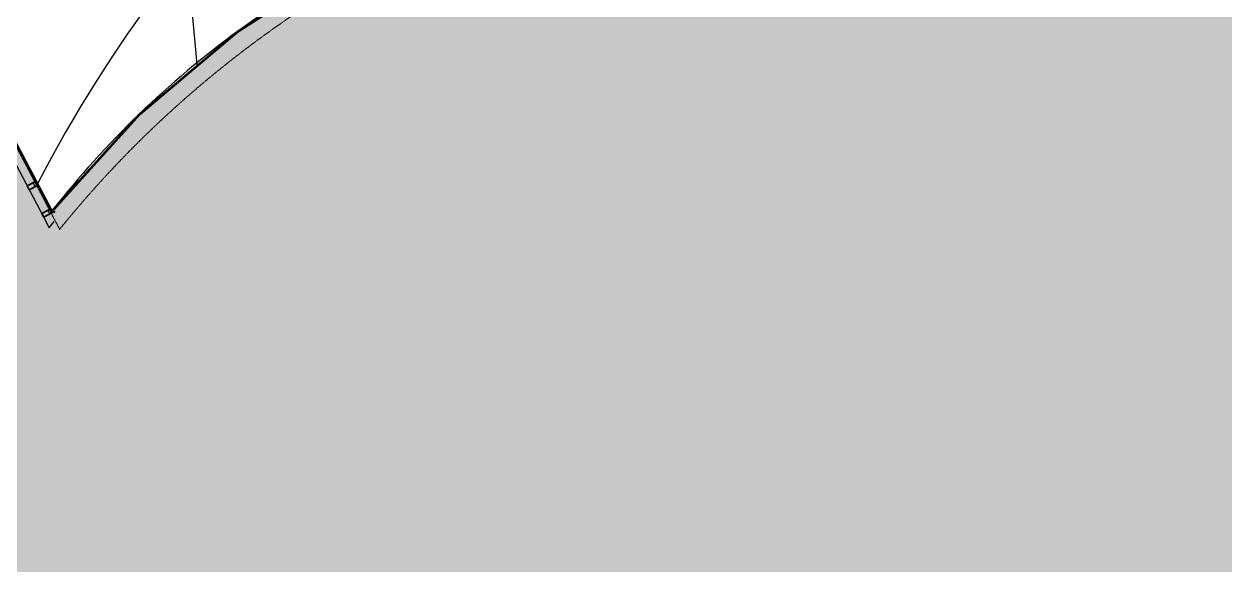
# Model space of a CAD drawing. Header units: millimetres. Extents: x 306 to 836129804, y -168137 to 818603917.
# Drawn here: x 834535197 to 834563175, y 818027040 to 818039641 of the extents above; entities that cross this region are included whole.
import ezdxf
from ezdxf.xclip import XClip

# ---------------------------------------------------------------- set-up
doc = ezdxf.new("R2010")
doc.units = ezdxf.units.MM
doc.header["$LTSCALE"] = 3
doc.header["$XCLIPFRAME"] = 0
doc.linetypes.add('ACAD_ISO03W100', pattern=[30, 12, -18])
doc.linetypes.add('B0703', pattern=[4.6875, 3.125, -1.5625])
doc.layers.add('_LTC', color=251, linetype='Continuous')
for name, color, linetype, lineweight in [('Eva-New', 1, 'ACAD_ISO03W100', 18), ('Hatch (LTC&CB)', 252, 'Continuous', 35), ('UAJ-21EXWA', 251, 'Continuous', 35), ('UAJ-21EXWA-a', 251, 'Continuous', 9), ('UAJ-21EXWA-c', 251, 'Continuous', 9), ('UAJ-23FLOR-z', 251, 'B0703', 9), ('UAJ-31EXFR-a', 251, 'Continuous', 13)]:
    doc.layers.add(name, color=color, linetype=linetype, lineweight=lineweight)

# ---------------------------------------------------------------- blocks, each defined once
blk = doc.blocks.new('*U1562')
at = {"layer": 'UAJ-21EXWA'}
for points in [[(0, 85.00000035762787), (100, 85.00000047683716), (100, 301.9999996423721), (1.192092895507812e-07, 301.9999996423721)], [(1499.999999880791, 85.00000035762787), (1599.999999880791, 85.00000047683716), (1600, 301.9999996423721), (1500.000000119209, 301.9999996423721)], [(2999.999999761581, 85.00000035762787), (3099.999999761581, 85.00000047683716), (3099.999999880791, 301.9999996423721), (3000, 301.9999996423721)], [(4499.999999642372, 85.00000035762787), (4599.999999642372, 85.00000047683716), (4599.999999761581, 301.9999996423721), (4499.999999880791, 301.9999996423721)], [(5999.999999523163, 85.00000035762787), (6099.999999523163, 85.00000047683716), (6099.999999642372, 301.9999996423721), (5999.999999761581, 301.9999996423721)], [(7499.999999403954, 85.00000035762787), (7599.999999403954, 85.00000047683716), (7599.999999523163, 301.9999996423721), (7499.999999642372, 301.9999996423721)], [(8224.088962802161, 85.0000009828196), (8324.088962802161, 85.0000009828196), (8324.08896292137, 302.0000002675639), (8224.08896304058, 302.0000003867732)]]:
    blk.add_lwpolyline(points, close=True, dxfattribs=at)
at = {"layer": 'UAJ-21EXWA-a'}
for points in [[(42.49999895014975, 305.000000582158), (42.4999988079071, 305.0000002384186), (42.49999892711639, 335.0000001192093), (42.49999883094046, 335.000000582158)], [(46.50000011920929, 301.9999992847443), (46.50000023841858, 335.0000004768372), (53.50000023841858, 335.0000007152557), (53.50000023841858, 301.9999992847443)], [(800.0000004768372, 304.9999982118607), (57.49999940395355, 305.0000004768372), (57.49999952316284, 335.0000004768372), (800.0000003576279, 334.9999980926514)], [(800.0000004768372, 305), (1542.499998807907, 305.0000002384186), (1542.499998807907, 335), (800.0000002384186, 335.0000001192093)], [(1546.5, 301.9999992847443), (1546.500000238419, 335.0000003576279), (1553.500000238419, 335.0000007152557), (1553.500000119209, 301.9999992847443)], [(2300, 304.9999980926514), (1557.499999403954, 305.0000003576279), (1557.499999403954, 335.0000004768372), (2300, 334.9999980926514)], [(2300.000000357628, 305), (3042.499998688698, 305.0000002384186), (3042.499998688698, 335), (2300.000000119209, 335.0000001192093)], [(3046.499999880791, 301.9999992847443), (3046.500000119209, 335.0000003576279), (3053.500000119209, 335.0000007152557), (3053.5, 301.9999992847443)], [(3799.999999880791, 304.9999980926514), (3057.499999284744, 305.0000003576279), (3057.499999284744, 335.0000004768372), (3799.999999880791, 334.9999980926514)], [(3800.000000238419, 305), (4542.499998569489, 305.0000002384186), (4542.499998569489, 335), (3800, 335.0000001192093)], [(4546.499999761581, 301.9999992847443), (4546.5, 335.0000003576279), (4553.5, 335.0000007152557), (4553.499999880791, 301.9999992847443)], [(5299.999999761581, 304.9999980926514), (4557.499999165535, 305.0000003576279), (4557.499999165535, 335.0000004768372), (5299.999999761581, 334.9999980926514)], [(5300.000000119209, 305), (6042.499998450279, 305.0000002384186), (6042.499998450279, 335), (5299.999999880791, 335.0000001192093)], [(6046.499999642372, 301.9999992847443), (6046.499999880791, 335.0000003576279), (6053.499999880791, 335.0000007152557), (6053.499999761581, 301.9999992847443)], [(6799.999999642372, 304.9999980926514), (6057.499999046326, 305.0000003576279), (6057.499999046326, 335.0000004768372), (6799.999999642372, 334.9999980926514)], [(6800, 305), (7542.49999833107, 305.0000002384186), (7542.49999833107, 335), (6799.999999761581, 335.0000001192093)], [(6854.091748459777, 305.0000003024854), (8266.588961729278, 305.0000009828196), (8266.588961729278, 335.0000007444011), (6854.091748459777, 335.0000004216947)], [(7546.499999523163, 301.9999992847443), (7546.499999761581, 335.0000003576279), (7553.499999761581, 335.0000007152557), (7553.499999642372, 301.9999992847443)], [(8299.999999523163, 304.9999980926514), (7557.499998927116, 305.0000003576279), (7557.499998927116, 335.0000004768372), (8299.999999523163, 334.9999980926514)], [(8270.58896292137, 302.0000000291453), (8270.58896304058, 335.0000011020289), (8277.58896304058, 335.0000012212382), (8277.58896304058, 301.999999909936)], [(8327.32974406792, 305.0000009881546), (8281.588962325324, 305.0000011020289), (8281.588962325324, 335.0000011020289), (8327.32974394871, 335.0000009881546)]]:
    blk.add_lwpolyline(points, dxfattribs=at)
at = {"layer": 'UAJ-21EXWA-c'}
for p, q in [((30.49999856948853, 315.0000002384186), (30.49999904632568, 325.0000001192093)), ((42.4999988079071, 325.0000002384186), (42.49999895014975, 325.0000007013673)), ((42.49999906935903, 315.0000004629487), (42.49999892711639, 315.0000003576279)), ((57.49999940395355, 325.0000003576279), (800.0000004768372, 324.9999983310699)), ((800.0000004768372, 314.9999977350235), (57.49999964237213, 315.0000005960464)), ((69.49999952316284, 315.0000005960464), (69.49999904632568, 325.0000003576279)), ((1542.499998807907, 325.0000002384186), (800.0000004768372, 325.0000003576279)), ((800.0000003576279, 314.9999994039536), (1542.499998927116, 315.0000003576279)), ((1530.499998450279, 315.0000002384186), (1530.499999046326, 325.0000001192093)), ((1557.499999403954, 325.0000003576279), (2300, 324.9999983310699)), ((2300, 314.9999976158142), (1557.499999523163, 315.0000005960464)), ((1569.499999523163, 315.0000005960464), (1569.499999046326, 325.0000003576279)), ((3042.499998688698, 325.0000002384186), (2300.000000357628, 325.0000003576279)), ((2300.000000238419, 314.9999994039536), (3042.499998807907, 315.0000003576279)), ((3030.49999833107, 315.0000002384186), (3030.499998927116, 325.0000001192093)), ((3057.499999284744, 325.0000003576279), (3799.999999880791, 324.9999983310699)), ((3799.999999880791, 314.9999976158142), (3057.499999403954, 315.0000005960464)), ((3069.499999403954, 315.0000005960464), (3069.499998927116, 325.0000003576279)), ((4542.499998569489, 325.0000002384186), (3800.000000238419, 325.0000003576279)), ((3800.000000119209, 314.9999994039536), (4542.499998688698, 315.0000003576279)), ((4530.499998211861, 315.0000002384186), (4530.499998807907, 325.0000001192093)), ((4557.499999165535, 325.0000003576279), (5299.999999761581, 324.9999983310699)), ((5299.999999761581, 314.9999976158142), (4557.499999284744, 315.0000005960464)), ((4569.499999284744, 315.0000005960464), (4569.499998807907, 325.0000003576279)), ((6042.499998450279, 325.0000002384186), (5300.000000119209, 325.0000003576279)), ((5300, 314.9999994039536), (6042.499998569489, 315.0000003576279)), ((6030.499998092651, 315.0000002384186), (6030.499998688698, 325.0000001192093)), ((6057.499999046326, 325.0000003576279), (6799.999999642372, 324.9999983310699)), ((6799.999999642372, 314.9999976158142), (6057.499999165535, 315.0000005960464)), ((6069.499999165535, 315.0000005960464), (6069.499998688698, 325.0000003576279)), ((7542.49999833107, 325.0000002384186), (6800, 325.0000003576279)), ((6799.999999880791, 314.9999994039536), (7542.499998450279, 315.0000003576279)), ((8266.588961729278, 325.0000007444011), (6854.091748459777, 325.0000006601133)), ((6854.091748459777, 314.9999998256483), (8266.588961848487, 315.0000009828196)), ((7530.499997973442, 315.0000002384186), (7530.499998569489, 325.0000001192093)), ((7557.499998927116, 325.0000003576279), (8299.999999523163, 324.9999983310699)), ((8299.999999523163, 314.9999976158142), (7557.499999046326, 315.0000005960464)), ((7569.499999046326, 315.0000005960464), (7569.499998569489, 325.0000003576279)), ((8254.58896137165, 315.0000008636104), (8254.588961967696, 325.0000007444011)), ((8281.588962325324, 325.0000011020289), (8327.32974406792, 325.0000012265731)), ((8327.32974406792, 315.0000006305267), (8281.588962444534, 315.0000012212382)), ((8293.588962444534, 315.0000012212382), (8293.588961967696, 325.0000011020289))]:
    blk.add_line(p, q, dxfattribs=at)
for points in [[(5, 90.00000047683716), (95, 90.00000059604645), (94.99999988079071, 296.9999996423721), (5.00000011920929, 296.9999996423721)], [(1505, 90.00000047683716), (1595, 90.00000059604645), (1594.999999880791, 296.9999996423721), (1505.000000119209, 296.9999996423721)], [(3004.999999880791, 90.00000047683716), (3094.999999880791, 90.00000059604645), (3094.999999761581, 296.9999996423721), (3005, 296.9999996423721)], [(4504.999999761581, 90.00000047683716), (4594.999999761581, 90.00000059604645), (4594.999999642372, 296.9999996423721), (4504.999999880791, 296.9999996423721)], [(6004.999999642372, 90.00000047683716), (6094.999999642372, 90.00000059604645), (6094.999999523163, 296.9999996423721), (6004.999999761581, 296.9999996423721)], [(7504.999999523163, 90.00000047683716), (7594.999999523163, 90.00000059604645), (7594.999999403954, 296.9999996423721), (7504.999999642372, 296.9999996423721)], [(8229.08896292137, 90.00000110202889), (8319.08896292137, 90.00000122123818), (8319.088962682952, 297.0000002675639), (8229.08896315979, 297.0000002675639)]]:
    blk.add_lwpolyline(points, close=True, dxfattribs=at)
for points in [[(5.000000238418579, 246.9999996423721), (94.99999988079071, 246.9999996423721)], [(5.00000011920929, 241.9999994039536), (94.99999988079071, 241.9999995231628)], [(1505.000000238419, 246.9999996423721), (1594.999999761581, 246.9999996423721)], [(1505, 241.9999994039536), (1594.999999880791, 241.9999995231628)], [(3005.000000119209, 246.9999996423721), (3094.999999642372, 246.9999996423721)], [(3004.999999880791, 241.9999994039536), (3094.999999761581, 241.9999995231628)], [(4505, 246.9999996423721), (4594.999999523163, 246.9999996423721)], [(4504.999999761581, 241.9999994039536), (4594.999999642372, 241.9999995231628)], [(6004.999999880791, 246.9999996423721), (6094.999999403954, 246.9999996423721)], [(6004.999999642372, 241.9999994039536), (6094.999999523163, 241.9999995231628)], [(7504.999999761581, 246.9999996423721), (7594.999999284744, 246.9999996423721)], [(7504.999999523163, 241.9999994039536), (7594.999999403954, 241.9999995231628)], [(8229.08896304058, 247.0000002675639), (8319.088962682952, 247.0000002675639)], [(8229.08896304058, 242.0000001483546), (8319.088962802161, 242.0000001483546)]]:
    blk.add_lwpolyline(points, dxfattribs=at)
blk = doc.blocks.new('*U1617')
at = {"layer": 'UAJ-21EXWA'}
for points in [[(-75.04019832611084, 27.50000137090689), (-74.95980155467987, -317.5000019669532), (75.04019844532013, -317.5000018477439), (74.95980155467987, 27.49999874830252)], [(2924.959801733494, 27.50000137090683), (2925.040198504925, -317.5000019669533), (3075.040198504925, -317.500001847744), (3074.959801614285, 27.49999874830246)], [(5153.299178418698, 27.50000145610825), (5153.379575190129, -317.5000018817519), (5303.379575190129, -317.5000017625426), (5303.299178299489, 27.49999883350388)]]:
    blk.add_lwpolyline(points, close=True, dxfattribs=at)
at = {"layer": 'UAJ-21EXWA-a'}
for points in [[(75, 118.4999982714654), (74.99999988079071, 105.4999982714654), (-75.00000011920929, 105.5000007748604), (-74.99999988079071, 118.5000032782555)], [(74.99999988079071, 54.5000000596047), (74.99999976158142, 67.50000017881399), (-74.99999988079071, 67.49999850988394), (-75, 54.49999612569815)], [(65.00032019615173, 24.49999791383749), (65.00032031536102, 11.49999791383749), (-65.00000023841858, 11.49999648332602), (-65.00000035762787, 24.4999989867211)], [(-65.00000023841858, 11.49999886751181), (-65.00000011920929, -304.9000020623207), (65.00032067298889, -304.8995264172553), (65.00032043457031, 11.50047212839132)], [(3075.000000059605, 118.4999982714653), (3074.999999940395, 105.4999982714653), (2924.999999940395, 105.5000007748604), (2925.000000178814, 118.5000032782555)], [(3074.999999940395, 54.50000005960464), (3074.999999821186, 67.50000017881393), (2925.000000178814, 67.49999850988388), (2925.000000059605, 54.49999612569809)], [(3065.000320255756, 24.49999791383743), (3065.000320374966, 11.49999791383743), (2934.999999821186, 11.49999648332596), (2934.999999701977, 24.49999898672104)], [(2934.999999821186, 11.49999886751175), (2934.999999940395, -304.9000020623207), (3065.000320732594, -304.8995264172554), (3065.000320494175, 11.50047212839127)], [(5303.339376744809, 118.4999983566667), (5303.339376625599, 105.4999983566667), (5153.339376625599, 105.5000008600618), (5153.339376864018, 118.5000033634569)], [(5303.339376625599, 54.50000014480607), (5303.33937650639, 67.50000026401536), (5153.339376864018, 67.4999985950853), (5153.339376744809, 54.49999621089952)], [(5293.33969694096, 24.49999799903885), (5293.33969706017, 11.49999799903885), (5163.33937650639, 11.49999656852738), (5163.339376387181, 24.49999907192246)], [(5163.33937650639, 11.49999895271317), (5163.339376625599, -304.9000019771193), (5293.339697417798, -304.899526332054), (5293.339697179379, 11.50047221359269)], [(-53.00000023841858, -0.4999471306800274), (-53.00000011920929, -292.8999475836753), (53.00032091140747, -292.8995807766914), (53.00032043457031, -0.4995821118354229)], [(2946.999999821186, -0.4999471306800842), (2946.999999940395, -292.8999475836754), (3053.000320971012, -292.8995807766914), (3053.000320494175, -0.4995821118354797)], [(5175.33937650639, -0.4999470454786624), (5175.339376625599, -292.899947498474), (5281.339697656216, -292.89958069149), (5281.339697179379, -0.4995820266340579)]]:
    blk.add_lwpolyline(points, close=True, dxfattribs=at)
for points in [[(10.040198802948, 27.49999982118612), (10.04019868373871, 54.49999719858175), (-9.95980191230774, 54.49999874830252), (-9.95980167388916, 27.50000029802328)], [(-7.499999918523599, 67.99999960996573), (-7.49999988079071, 67.99999988079071), (-7.50000011920929, 97.99999988079071), (-7.500000037732889, 97.9999998483843)], [(1500, 67.99999725818634), (7.500000596046448, 68.00000023841858), (7.500000715255737, 98.00000011920929), (1500.000000119209, 97.99999761581421)], [(1500, 67.99999904632568), (2992.500000119209, 67.99999976158142), (2992.5, 97.99999976158142), (1500.000000119209, 97.99999940395355)], [(3010.040198862553, 27.49999982118607), (3010.040198743343, 54.4999971985817), (2990.040198147297, 54.49999874830246), (2990.040198385715, 27.50000029802322)], [(4500, 67.99999713897705), (3007.500000596046, 68.00000011920929), (3007.500000834465, 98), (4500.000000119209, 97.99999737739563)], [(4473.002836735255, 67.99999889035182), (5220.839376804413, 67.99999948915497), (5220.839376565995, 97.99999948915497), (4473.002836735255, 97.99999936718898)], [(5238.379575547757, 27.49999990638749), (5238.379575428547, 54.49999728378312), (5218.379574832501, 54.49999883350389), (5218.37957507092, 27.50000038322464)], [(5235.839377209522, 67.9999994428601), (5235.839377281251, 67.99999984678284), (5235.83937740046, 97.99999984678284), (5235.839377447941, 97.9999994428601)]]:
    blk.add_lwpolyline(points, dxfattribs=at)
at = {"layer": 'UAJ-21EXWA-c'}
for p, q in [((-7.499999642372131, 82.99999988079071), (-7.499999918523599, 83.00000020601217)), ((7.500000476837158, 83), (1500.000000119209, 83.00000071525574)), ((2992.500000357628, 82.99999976158142), (1500.000000119209, 83.00000023841858)), ((3007.500000596046, 82.99999988079071), (4500.000000119209, 83.00000083446503)), ((5220.839377042832, 82.99999972757355), (4473.002836735255, 83.00000008244471)), ((5235.839377162041, 82.99999984678284), (5235.83937768636, 83.000000634953))]:
    blk.add_line(p, q, dxfattribs=at)
for points in [[(5.04019832611084, 67.49999934434896), (5.040198802947998, 105.499999344349), (-4.959801316261292, 105.5000006556511), (-4.95980179309845, 67.50000053644186)], [(3005.040198385715, 67.49999934434891), (3005.040198862553, 105.4999993443489), (2995.040198743343, 105.5000006556511), (2995.040198266506, 67.5000005364418)], [(5233.37957507092, 67.49999942955033), (5233.379575547757, 105.4999994295503), (5223.379575428547, 105.5000007408525), (5223.37957495171, 67.50000062164322)]]:
    blk.add_lwpolyline(points, dxfattribs=at)
blk = doc.blocks.new('EWS1 - 01')
at = {"layer": 'UAJ-21EXWA-a'}
for points in [[(-38651.31806230545, -5881.642622351646), (-38630.51228308678, -5903.255570888519)], [(-40802.50316751003, -7947.609095096588), (-40753.91835057735, -8017.306520700455)], [(-40758.5881986618, -7975.708693861961), (-40737.52837026119, -8005.920103788376)]]:
    blk.add_lwpolyline(points, dxfattribs=at)
at = {"layer": 'UAJ-31EXFR-a'}
for points in [[(-33582.8284124136, -2681.334515094757), (-33597.31818294525, -2655.065777420998)], [(-36209.65235352516, -4135.614236950874), (-36227.31414198875, -4111.364263176918)]]:
    blk.add_lwpolyline(points, dxfattribs=at)
at = {"layer": 'UAJ-21EXWA-a'}
ref = blk.add_blockref('*U1617', (-21960.23256409168, -98.10528838634491), dxfattribs=at)
XClip(ref).set_block_clipping_path([(-75.00000023841858, 54.499996066093445), (2909.8750282526016, 27.500001072883606), (2909.875022292137, 122.03303182125092), (-75.95980167388916, 122.03303182125092)])
blk = doc.blocks.new('FAC-00-0')
at = {"layer": '_LTC', "flags": 128}
blk.add_lwpolyline([(834576947.0611, 818030242.089455, 0.4348909870670634), (834580797.5780743, 818034190.0690883), (834579441.9838018, 818053593.5648386, 0.4143833128309172), (834578374.2232474, 818054521.3300987), (834562955.8694031, 818053443.4689732, 0.09590282637375637), (834550785.3611113, 818050490.7296702, 0.1670571996073876), (834535519.6165117, 818035932.5003638, 2.508147936599164)], format="xyb", dxfattribs=at)
at = {"layer": '_LTC'}
for points in [[(834506394.5954391, 817953186.4402099), (834502439.1254252, 818009760.6521547), (834502469.0979798, 818011137.1919142, -0.1260855540377667), (834502638.9346578, 818011744.6659341, -0.01153538548422529), (834503125.7417965, 818012544.8778622), (834502874.90825, 818016116.1152112), (834502928.1535649, 818017555.4617332), (834502932.6512704, 818017612.0754771, -0.3518824166494503), (834504029.3245474, 818018775.2470737), (834506199.8346143, 818018931.022818), (834505264.6723328, 818019734.6683162, -0.2045364363419117), (834504667.3363208, 818020948.287674), (834503425.6772726, 818044845.8532729, -0.4284270144605849), (834505556.702372, 818047098.6460533), (834536841.0728337, 818047287.4061916, -0.3390589641111417), (834537994.6845515, 818046408.822085, -0.0005282743386223199), (834538802.0597303, 818042709.9909185, -0.006711376454954112), (834539225.8753613, 818038707.3230001), (834539226.8239207, 818038681.6829042)], [(834535654.4220136, 818035138.1989344), (834531807.0224274, 818042463.3654573, 0.2515415564218079), (834527168.874219, 818045496.2169657), (834506145.6546819, 818045365.6339622, 0.400247108766894), (834505518.9044905, 818044608.7850965), (834506473.7313769, 818030950.3849785)], [(834554091.6009837, 818044553.6538088, 0.1407741369059397), (834540191.5751158, 818039483.2203101, 0.06935079783119207), (834535854.54857, 818035294.7950748)], [(834554091.6009837, 818044553.6538088, 0.1407741369059397), (834540191.5751158, 818039483.2203101, 0.06935079783119207), (834535854.54857, 818035294.7950748)], [(834535804.9248432, 818035217.2477077), (834535655.4167606, 818035138.7214472, 0.4142134366631582), (834535654.5761209, 818035136.0208321), (834535781.7278159, 818034893.9333341, 0.547805518276029), (834535785.0865626, 818034893.6476411), (834535897.6526767, 818035040.6997414)], [(834535805.8548315, 818035215.4770802), (834535656.3467488, 818035136.9508197, 1), (834535656.3467487, 818035136.9508196), (834535783.4984438, 818034894.8633215), (834535783.4984438, 818034894.8633215), (834535896.0645579, 818035041.9154217)]]:
    blk.add_lwpolyline(points, format="xyb", dxfattribs=at)
for name, p, rotation in [('EWS1 - 01', (834576001.7611574, 818046085.3420339), 3.998908415521892), ('*U1562', (834531708.5210528, 818042468.1066874), 297.7098170241181)]:
    blk.add_blockref(name, p, dxfattribs=dict(at, rotation=rotation))
ref = blk.add_blockref('*U1617', (834540233.0557184, 818039400.8329624), dxfattribs=dict(at, rotation=32.87992712374962))
XClip(ref).set_block_clipping_path([(7.400000810623169, 67.89999973773956), (2992.600000143051, 98.10000002384186)])
ref = blk.add_blockref('*U1617', (834537947.574193, 818037477.7143391), dxfattribs=dict(at, rotation=40.06558152290541))
XClip(ref).set_block_clipping_path([(7.400000810623169, 67.89999973773956), (2992.600000143051, 98.10000002384186)])
ref = blk.add_blockref('*U1617', (834535945.9984972, 818035263.3038363), dxfattribs=dict(at, rotation=47.90878173378455))
XClip(ref).set_block_clipping_path([(7.400000810623169, 67.89999973773956), (2992.600000143051, 98.10000002384186)])

msp = doc.modelspace()

# ---------------------------------------------------------------- hatches: boundary and pattern name
at = {"layer": 'Hatch (LTC&CB)', "ltscale": 0.5}
h = msp.add_hatch(color=256, dxfattribs=at)
h.dxf.hatch_style = 1
h.paths.add_polyline_path([(834513554.2875786, 817967164.184733), (834513136.0010567, 817973147.5986885), (834516444.2460145, 817973378.8703827), (834516862.5325388, 817967395.4564129)])
edge = h.paths.add_edge_path()
edge.add_line((834574531.2963331, 818045981.8457801), (834554099.929931, 818044553.5366205))
edge.add_line((834554099.929931, 818044553.5366205), (834551123.8228455, 818044183.8080285))
edge.add_line((834551123.8228455, 818044183.8080285), (834548209.0206542, 818043477.5243225))
edge.add_line((834548209.0206542, 818043477.5243225), (834545391.3720644, 818042450.0201086))
edge.add_line((834545391.3720644, 818042450.0201086), (834542706.1556592, 818041114.1603316))
edge.add_line((834542706.1556592, 818041114.1603316), (834540186.9918953, 818039486.6707257))
edge.add_line((834540186.9918953, 818039486.6707257), (834537891.0747983, 818037557.0067935))
edge.add_line((834537891.0747983, 818037557.0067935), (834535879.1420094, 818035334.0248597))
edge.add_line((834535879.1420094, 818035334.0248597), (834535855.3944789, 818035294.2675608))
edge.add_line((834535855.3944789, 818035294.2675608), (834532032.6782387, 818042572.4388088))
edge.add_line((834532032.6782387, 818042572.4388088), (834531164.0984614, 818043800.1153567))
edge.add_line((834531164.0984614, 818043800.1153567), (834530021.2562451, 818044771.3886445))
edge.add_line((834530021.2562451, 818044771.3886445), (834528673.237675, 818045435.2700317))
edge.add_line((834528673.237675, 818045435.2700317), (834527205.3850749, 818045748.6568446))
edge.add_line((834527205.3850749, 818045748.6568446), (834506196.3506466, 818045615.4155988))
edge.add_arc((834506271.1753964, 818044617.8358235), 1000.382002588579, 94.28951124117238, 184.8385578105567)
edge.add_line((834505274.3584335, 818044533.4551773), (834507175.0349003, 818017345.0717123))
edge.add_arc((834508006.2233039, 818017538.0693862), 853.3008053756253, 193.0721449834389, 241.7750472788793)
edge.add_line((834507602.6678852, 818016786.2281208), (834508069.1239861, 818016499.3412285))
edge.add_line((834508069.1239861, 818016499.3412285), (834506033.0790353, 818013635.890324))
edge.add_arc((834507255.7232584, 818012765.1948972), 1500.989481160123, 144.5437625065404, 184.7118367485428)
edge.add_line((834505759.8064644, 818012641.8970132), (834510574.8280377, 817943764.9910301))
edge.add_arc((834512461.4285563, 817944222.0794972), 1941.182985577997, 193.6192718619657, 275.7769527828718)
edge.add_line((834512656.820462, 817942290.75524), (834514135.0129817, 817942432.7829566))
edge.add_line((834514135.0129817, 817942432.7829566), (834515639.5898061, 817942609.6817144))
edge.add_line((834515639.5898061, 817942609.6817144), (834517125.2230971, 817942816.5733008))
edge.add_line((834517125.2230971, 817942816.5733008), (834518606.1282966, 817943054.9641434))
edge.add_line((834518606.1282966, 817943054.9641434), (834520081.6376159, 817943324.7467438))
edge.add_line((834520081.6376159, 817943324.7467438), (834521550.6787682, 817943623.4372313))
edge.add_line((834521550.6787682, 817943623.4372313), (834523003.1909853, 817943997.2323029))
edge.add_line((834523003.1909853, 817943997.2323029), (834524434.6779621, 817944444.8476892))
edge.add_line((834524434.6779621, 817944444.8476892), (834525841.3906198, 817944965.1110799))
edge.add_line((834525841.3906198, 817944965.1110799), (834527219.6447655, 817945556.6599009))
edge.add_line((834527219.6447655, 817945556.6599009), (834528566.4663409, 817946218.3362625))
edge.add_line((834528566.4663409, 817946218.3362625), (834529949.1975069, 817946963.0067956))
edge.add_line((834529949.1975069, 817946963.0067956), (834530025.4386841, 817945888.6557508))
edge.add_line((834530025.4386841, 817945888.6557508), (834530524.2280539, 817945923.5249519))
edge.add_line((834530524.2280539, 817945923.5249519), (834531068.3343124, 817946109.8721913))
edge.add_line((834531068.3343124, 817946109.8721913), (834531037.8571603, 817946545.8476382))
edge.add_line((834531037.8571603, 817946545.8476382), (834533865.2576491, 817946000.0480125))
edge.add_line((834533865.2576491, 817946000.0480125), (834536130.1011477, 817945599.4485525))
edge.add_line((834536130.1011477, 817945599.4485525), (834538400.1908902, 817945229.7315427))
edge.add_line((834538400.1908902, 817945229.7315427), (834540675.1291097, 817944891.1253359))
edge.add_line((834540675.1291097, 817944891.1253359), (834542954.494443, 817944583.7301323))
edge.add_line((834542954.494443, 817944583.7301323), (834545237.8685557, 817944307.6853015))
edge.add_line((834545237.8685557, 817944307.6853015), (834547578.8128494, 817944055.8657025))
edge.add_line((834547578.8128494, 817944055.8657025), (834549775.2120743, 817943852.7193749))
edge.add_line((834549775.2120743, 817943852.7193749), (834552166.6682281, 817943704.7044293))
edge.add_line((834552166.6682281, 817943704.7044293), (834554408.0140736, 817943602.5051898))
edge.add_line((834554408.0140736, 817943602.5051898), (834556706.8720335, 817943525.9335827))
edge.add_line((834556706.8720335, 817943525.9335827), (834559062.7525511, 817943492.2506982))
edge.add_line((834559062.7525511, 817943492.2506982), (834561264.7959542, 817943499.6060555))
edge.add_line((834561264.7959542, 817943499.6060555), (834563662.805802, 817943545.8192695))
edge.add_line((834563662.805802, 817943545.8192695), (834565905.0821311, 817943629.5407001))
edge.add_line((834565905.0821311, 817943629.5407001), (834568202.2235788, 817943747.6000468))
edge.add_line((834568202.2235788, 817943747.6000468), (834570497.1715583, 817943902.4870338))
edge.add_line((834570497.1715583, 817943902.4870338), (834572789.3424196, 817944094.1622797))
edge.add_line((834572789.3424196, 817944094.1622797), (834575076.8880951, 817944322.4462694))
edge.add_line((834575076.8880951, 817944322.4462694), (834577358.8485965, 817944599.7346953))
edge.add_arc((834577188.4102644, 817949142.5459951), 4546.007449470469, 272.1486296327768, 348.0754999770829)
edge.add_line((834581636.318153, 817948203.238194), (834581931.6191186, 817949988.7878709))
edge.add_line((834581931.6191186, 817949988.7878709), (834582222.8927813, 817952167.7077127))
edge.add_line((834582222.8927813, 817952167.7077127), (834582444.6448697, 817954354.4007571))
edge.add_line((834582444.6448697, 817954354.4007571), (834582596.7161981, 817956553.5893033))
edge.add_line((834582596.7161981, 817956553.5893033), (834582678.7199463, 817958758.7008262))
edge.add_line((834582678.7199463, 817958758.7008262), (834582689.6004196, 817961000.6853927))
edge.add_line((834582689.6004196, 817961000.6853927), (834582627.8349453, 817963239.9127623))
edge.add_line((834582627.8349453, 817963239.9127623), (834582495.0484269, 817965475.7417142))
edge.add_line((834582495.0484269, 817965475.7417142), (834582352.0371794, 817967521.4644701))
edge.add_line((834582352.0371794, 817967521.4644701), (834582377.3017465, 817967501.2573416))
edge.add_line((834582377.3017465, 817967501.2573416), (834583280.4098197, 817967592.3724535))
edge.add_line((834583280.4098197, 817967592.3724535), (834582885.6743841, 817972682.2829502))
edge.add_line((834582885.6743841, 817972682.2829502), (834582550.7585597, 817977040.087476))
edge.add_line((834582550.7585597, 817977040.087476), (834582280.7159691, 817980552.6941899))
edge.add_line((834582280.7159691, 817980552.6941899), (834582016.0826895, 817983880.3056784))
edge.add_line((834582016.0826895, 817983880.3056784), (834581737.2924131, 817986867.2783637))
edge.add_line((834581737.2924131, 817986867.2783637), (834581397.7587786, 817990004.3583491))
edge.add_line((834581397.7587786, 817990004.3583491), (834578831.2786306, 818011297.8700217))
edge.add_line((834578831.2786306, 818011297.8700217), (834578649.3672444, 818012963.5483121))
edge.add_line((834578649.3672444, 818012963.5483121), (834576771.549405, 818039832.1183864))
edge.add_line((834576771.549405, 818039832.1183864), (834576279.8499508, 818039797.7448243))
edge.add_line((834576279.8499508, 818039797.7448243), (834575932.169804, 818044771.1641917))
edge.add_arc((834574629.9863018, 818044680.2268811), 1305.354920261004, 3.994735601767179, 94.33592376376863)

# ---------------------------------------------------------------- next in the draw order: block references
msp.add_blockref('FAC-00-0', (0, 0))

# ---------------------------------------------------------------- next in the draw order: hatches: boundary and pattern name
at = {"layer": 'Eva-New', "linetype": 'Continuous', "ltscale": 0.01}
h = msp.add_hatch(dxfattribs=at)
h.set_pattern_fill('ANSI31', color=8, scale=350, angle=4)
h.set_pattern_definition([(49, (0, 0), (-838.6710210225554, 729.0455959657013), [])])
edge = h.paths.add_edge_path()
edge.add_arc((834611513.5385946, 818068145.3264505), 14099.99999968531, 55.19002574308559, 154.5596091027724)
edge.add_line((834598780.7776825, 818074202.2893481), (834595240.3911003, 818066761.4558462))
edge.add_arc((834589822.417787, 818069339.3552195), 6000.000000233124, 273.9989064334658, 334.5546563119141, ccw=False)
edge.add_line((834590240.8423903, 818063353.9629304), (834585554.5350056, 818063026.3542768))
edge.add_arc((834584989.6617913, 818071106.6338656), 8099.999998867221, 264.220048196886, 273.9989064322582, ccw=False)
edge.add_line((834584173.925572, 818063047.8142), (834580415.7397891, 818063428.2282544))
edge.add_arc((834579106.5335116, 818050494.3201492), 12999.99999816069, 84.2200481985661, 93.99077919798958)
edge.add_line((834578201.7864021, 818063462.7985727), (834574221.9197499, 818063185.1428037))
edge.add_arc((834573731.4752913, 818070170.6889209), 7002.741628984699, 184.518270925359, 274.0160585979712, ccw=False)
edge.add_arc((834553791.0620614, 818068592.8452796), 13000.0000005708, 4.527501078735133, 25.16518805878682)
edge.add_line((834565557.174624, 818074120.828201), (834563375.7160238, 818078763.9842684))
edge.add_arc((834569692.9588658, 818081779.3520507), 6999.999999030279, 186.261998653722, 205.5162346975632, ccw=False)
edge.add_line((834562734.724241, 818081015.8267443), (834561851.4163579, 818093822.5155479))
edge.add_arc((834568795.7761757, 818094576.8707228), 6985.211880096444, 103.79340942041148, 186.1996435070692, ccw=False)
edge.add_line((834567130.3497419, 818101360.6410463), (834607738.9713905, 818104323.6446342))
edge.add_arc((834606780.3295362, 818117304.0183489), 13015.72495013958, 274.223807264846, 392.8596289379157)
edge.add_arc((834623587.3262396, 818128173.8785237), 6999.999999836902, 183.9989136523716, 212.9539425140163, ccw=False)
edge.add_line((834616604.3686309, 818127685.7156067), (834614554.4666462, 818157541.1841724))
edge.add_line((834614554.4666462, 818157541.1841724), (834608569.0701823, 818157122.7809477))
edge.add_line((834608569.0701823, 818157122.7809477), (834610618.9763948, 818127267.2902491))
edge.add_arc((834623587.3262378, 818128173.8785231), 12999.99999806346, 183.9989136508734, 212.8579348742854)
edge.add_arc((834606785.1724918, 818117301.6086594), 7012.974383020965, -85.87050168941721, 32.994913872568816, ccw=False)
edge.add_line((834607290.1835088, 818110306.8410742), (834542916.4285616, 818105772.5570611))
edge.add_line((834542916.4285616, 818105772.5570611), (834543332.168679, 818099784.931535))
edge.add_line((834543332.168679, 818099784.931535), (834548339.9487058, 818100139.6961751))
edge.add_arc((834548849.6206386, 818093135.5706489), 7022.644791367745, 1.917894415990986, 94.16192873604791, ccw=False)
edge.add_line((834555868.3314306, 818093370.5997602), (834556822.6031799, 818079614.5109141))
edge.add_arc((834565030.3921052, 818080333.9384184), 8239.258156901009, 185.0092761133849, 211.2767633085009)
edge.add_line((834557988.549832, 818076056.3418531), (834560014.6381451, 818071842.7746612))
edge.add_arc((834553704.8687762, 818068780.019501), 7013.81912084653, -83.41200971856142, 25.89188562423311, ccw=False)
edge.add_line((834554509.5567249, 818061812.5137804), (834511331.2743995, 818058806.1397856))
edge.add_arc((834510845.0625758, 818065789.233517), 6999.999999933733, 141.8798806352492, 273.9829049167347, ccw=False)
edge.add_arc((834495100.3448526, 818078140.8887452), 13011.48484009153, 321.889271565979, 363.9966433354928)
edge.add_line((834508080.187521, 818079047.7636253), (834507303.147802, 818090245.0026575))
edge.add_arc((834514286.1054543, 818090733.1649512), 6999.999999943095, 94.21783473311712, 183.9989085377374, ccw=False)
edge.add_line((834513771.2650272, 818097714.206373), (834514324.2611847, 818097754.9889383))
edge.add_line((834514324.2611847, 818097754.9889383), (834515094.2032907, 818097812.2750338))
edge.add_arc((834515888.7804214, 818090839.1162039), 7018.283043878132, 4.391191596629085, 96.50069787772958, ccw=False)
edge.add_line((834522886.4615402, 818091376.4762715), (834523318.1003574, 818085091.4654405))
edge.add_line((834523318.1003574, 818085091.4654405), (834529307.3396509, 818085510.1591995))
edge.add_line((834529307.3396509, 818085510.1591995), (834528870.5492542, 818091758.2633296))
edge.add_arc((834535853.5069062, 818092246.4256233), 6999.999999586337, 93.99890853307471, 183.9989085379415, ccw=False)
edge.add_line((834535365.3446131, 818099229.3832753), (834540639.8020831, 818099596.5330453))
edge.add_line((834540639.8020831, 818099596.5330453), (834540220.7704337, 818105616.323317))
edge.add_line((834540220.7704337, 818105616.323317), (834513376.0995728, 818103738.6078113))
edge.add_arc((834514284.2614373, 818090770.3680685), 13000.00000003277, 94.00586599802176, 183.991117880833)
edge.add_line((834501315.7883602, 818089865.5443004), (834502093.999344, 818078618.6765761))
edge.add_arc((834495110.6965383, 818078135.4768907), 7000.000000828009, -66.13857842422561, 3.9581909098961887, ccw=False)
edge.add_arc((834495110.6965395, 818078135.4768903), 6999.999999981786, 273.99870041279297, 293.8614215680351, ccw=False)
edge.add_line((834495598.8334678, 818071152.5174648), (834484038.0252761, 818070344.3705096))
edge.add_arc((834484944.5652856, 818057376.0172908), 12999.99999985473, 3.998699986240524, 93.99870041178127, ccw=False)
edge.add_line((834497912.918511, 818058282.557204), (834498850.7850932, 818044866.0656179))
edge.add_arc((834505832.5325971, 818045382.0451274), 7000.788031506466, 153.5175844556254, 184.2267069343446, ccw=False)
edge.add_arc((834505831.7802428, 818045382.3021698), 7000.000000506094, 93.9907792036035, 153.5167215738451, ccw=False)
edge.add_line((834505344.6087215, 818052365.3290147), (834578107.7560652, 818057441.656797))
edge.add_arc((834579012.5031768, 818044473.1783768), 12999.99999509848, 84.22004763743712, 93.99077920788699, ccw=False)
edge.add_line((834580321.7095807, 818057407.0864662), (834583663.296837, 818057068.8416442))
edge.add_arc((834584972.5032473, 818070002.7497832), 13000.00004509936, 264.2200476312211, 273.9989064308502)
edge.add_line((834585879.0898904, 818057034.399779), (834609493.5669917, 818058685.2319609))
edge.add_arc((834609981.7373167, 818051702.1557314), 7000.118848462731, -19.364931974248975, 93.99890643048622, ccw=False)
edge.add_arc((834628850.3650681, 818045070.4409646), 13000.00000042529, 160.6350680240969, 183.9989064535735)
edge.add_line((834615882.0151088, 818044163.8543195), (834619634.348526, 817990488.2644923))
edge.add_arc((834610656.2600935, 817989860.627584), 8999.999999519287, -86.01194112060227, 3.998906454734822, ccw=False)
edge.add_line((834611282.1972058, 817980882.4204844), (834602812.2813497, 817980291.9201078))
edge.add_line((834602812.2813497, 817980291.9201078), (834603230.7061716, 817974306.527834))
edge.add_line((834603230.7061716, 817974306.527834), (834611717.6719617, 817974898.2168859))
edge.add_arc((834612343.6090722, 817965920.0097858), 8999.999999977357, 3.8734655887747067, 93.98805886777768, ccw=False)
edge.add_line((834621323.0501077, 817966527.9889727), (834621688.4984579, 817961112.7419763))
edge.add_line((834621688.4984579, 817961112.7419763), (834627673.3989117, 817961529.9934386))
edge.add_line((834627673.3989117, 817961529.9934386), (834621867.801321, 818044576.6440177))
edge.add_arc((834628850.6858916, 818045064.8011855), 6999.926738671702, 160.627157224399, 183.9989083996896, ccw=False)
edge.add_arc((834609980.9204334, 818051699.8431354), 13002.36888268257, 340.6271572335476, 454.0111039654658)
edge.add_line((834609071.4073162, 818064670.3628802), (834607456.5171404, 818064557.3573512))
edge.add_arc((834607170.3486158, 818068550.9500543), 4003.832551789663, 155.6211224779758, 274.0986331619272, ccw=False)
edge.add_line((834603523.5142193, 818070203.6066998), (834604195.8682836, 818071618.3222857))
edge.add_arc((834611513.5386757, 818068145.3264558), 8100.000000027051, 54.14039305783359, 154.6107958035704, ccw=False)
edge.add_arc((834623873.9558088, 818085245.9413723), 13000.02232763516, 234.1403928659832, 234.163197705768)
edge.add_line((834616262.7220054, 818074706.9802988), (834619562.6153525, 818079722.129262))

# ---------------------------------------------------------------- next in the draw order: linework, layer by layer
at = {"layer": 'UAJ-23FLOR-z', "linetype": 'B0703'}
for points in [[(834536030.3926408, 818034852.1685832), (834532679.4340374, 818041235.7398913), (834531981.5819308, 818042564.3991), (834531121.0807569, 818043770.5321765), (834531116.0498812, 818043777.5938234), (834529985.339305, 818044729.8602587), (834529977.679954, 818044736.110056), (834528647.075972, 818045389.205305), (834528642.8385429, 818045391.2851459), (834527195.5049881, 818045694.3353058), (834527186.0359457, 818045696.3179828), (834524289.0339994, 818045679.4539986), (834506208.2436092, 818045566.0285383, 0.2015701048806378), (834505550.420535, 818045238.8131148, 0.1978210149927975), (834505322.3507193, 818044552.4407582), (834506284.6309448, 818030787.424517), (834506284.630945, 818030787.424517), (834506368.6594486, 818030793.298754), (834507317.1742256, 818017225.1891491)], [(834536026.757492, 818034859.0935366, -0.1812805331702303), (834551177.5769525, 818043772.5098116, -0.001190837320346202), (834554138.7332287, 818044139.8279372), (834574574.4521494, 818045568.4414113, -0.4158831610800443), (834575516.1842009, 818044745.0532737, 0.001424250419374016), (834575516.3427397, 818044742.688636), (834575881.1985753, 818039523.5782131)]]:
    msp.add_lwpolyline(points, format="xyb", dxfattribs=at)

doc.saveas('drawing.dxf')
